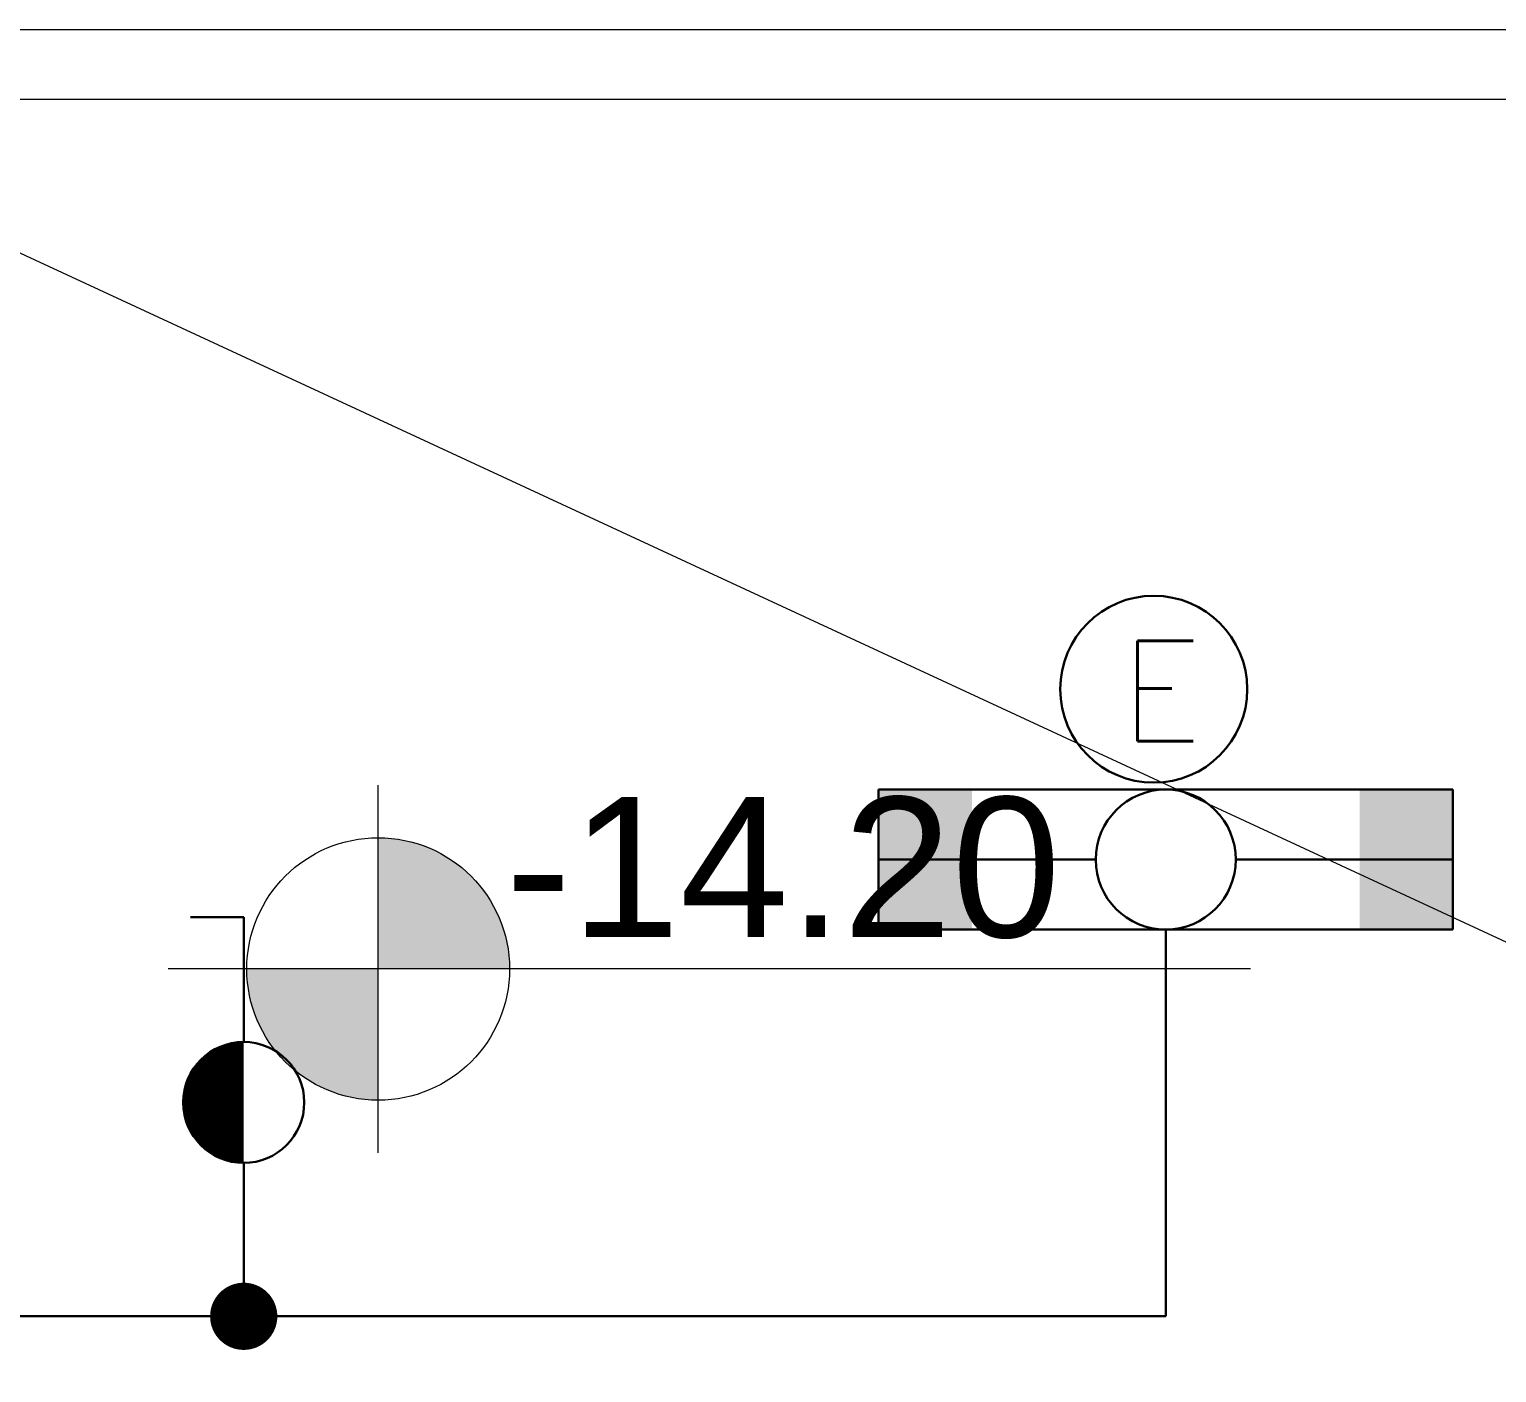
# Model space of a CAD drawing. Header units: metres. Extents: x -13316 to 152404, y -3899 to 30226.
# Drawn here: x 8754.1 to 9068.3, y 5212.9 to 5500.7 of the extents above; entities that cross this region are included whole.
import ezdxf
from ezdxf.enums import TextEntityAlignment as Align

# ---------------------------------------------------------------- set-up
doc = ezdxf.new("R2010")
doc.units = ezdxf.units.M
doc.header["$LTSCALE"] = 100
doc.header["$MEASUREMENT"] = 0
doc.layers.get('0').update_dxf_attribs({"color": 9, "lineweight": 9})
for name, color, linetype, lineweight in [('00', 9, 'Continuous', 9), ('06D', 9, 'Continuous', 9), ('21', 9, 'Continuous', 9), ('E-2x36 W SIVAÜSTÜ FLUORESAN ARMATÜR (ETANŞ)', 7, 'Continuous', 30), ('E-ACİL AYDINLATMA KİTİ', 7, 'Continuous', 30), ('E-ANAHTAR (ETANŞ)', 7, 'Continuous', 30), ('E-KABLO', 7, 'Continuous', 30)]:
    doc.layers.add(name, color=color, linetype=linetype, lineweight=lineweight)
doc.styles.add('Arial', font='arial.ttf', dxfattribs={"height": 2.5})
doc.styles.add('E-YAZI', font='txttw.shx')
doc.styles.add('MuuM_TEXT-ITALIC', font='ARIALNI.TTF')

# ---------------------------------------------------------------- blocks, each defined once
blk = doc.blocks.new('100_2x36 W SIVAÜSTÜ FLUORESAN ARMATÜR (ETANŞ)')
at = {"layer": 'E-2x36 W SIVAÜSTÜ FLUORESAN ARMATÜR (ETANŞ)', "color": 4}
for p, q in [((-6.15, 1.5), (6.15, 1.5)), ((-6.15, 1.5), (-6.15, -1.5)), ((6.15, 1.5), (6.15, -1.5)), ((-1.5, 0), (-6.15, 0)), ((1.5, 0), (6.15, 0)), ((-6.15, -1.5), (6.15, -1.5))]:
    blk.add_line(p, q, dxfattribs=at)
blk.add_circle((0, 0), 1.5, dxfattribs=at)
for points in [[(-4.15, 1.5), (-4.15, -1.5), (-6.15, 1.5), (-6.15, -1.5)], [(4.15, 1.5), (4.15, -1.5), (6.15, 1.5), (6.15, -1.5)]]:
    blk.add_solid(points, dxfattribs=at)
blk = doc.blocks.new('100_ANAHTAR (ETANŞ)')
at = {"layer": 'E-ANAHTAR (ETANŞ)', "color": 4}
for p, q in [((0, 5.345), (-0.714, 5.345)), ((0, 3.673), (0, 5.345)), ((0, 2.053), (0, 0))]:
    blk.add_line(p, q, dxfattribs=at)
at = {"layer": 'E-ANAHTAR (ETANŞ)', "color": 4, "const_width": 0.81}
blk.add_lwpolyline([(0, 3.268, 0.414214), (-0.405, 2.863, 0.414214), (0, 2.458, 0.414214)], format="xyb", dxfattribs=at)
at = {"layer": 'E-ANAHTAR (ETANŞ)', "color": 4}
blk.add_circle((0, 2.863), 0.81, dxfattribs=at)
blk = doc.blocks.new('100_ACİL AYDINLATMA KİTİ')
at = {"layer": 'E-ACİL AYDINLATMA KİTİ', "color": 3}
blk.add_circle((0, 0), 1.251, dxfattribs=at)
at = {"layer": 'E-ACİL AYDINLATMA KİTİ', "color": 3, "style": 'E-YAZI'}
blk.add_text('E', height=1.34, dxfattribs=at).set_placement((-0.448, -0.694))
blk = doc.blocks.new('0_elevationtarget-p-bk')
h = blk.add_hatch(color=250)
h.paths.add_polyline_path([(1.875, 0, 0.414214), (0, 1.875), (0, 0)])
h.paths.add_polyline_path([(0, 0), (-1.875, 0, 0.414214), (0, -1.875)])
blk.add_line((0, -2.625), (0, 2.625))
blk.add_lwpolyline([(12.453, 0), (-3, 0)])
blk.add_circle((0, 0), 1.875)
at = {"style": 'Arial'}
blk.add_attdef('BITMISKOT', text='', height=2, dxfattribs=at).set_placement((4.5, 0), align=Align.BOTTOM_LEFT)
at = {"style": 'MuuM_TEXT-ITALIC'}
blk.add_attdef('FINISHINGFLOORLEVEL', text='', height=2, dxfattribs=at).set_placement((4.5, -0.592), align=Align.TOP_LEFT)
blk = doc.blocks.new('2.bod.Mimari')
at = {"layer": '00'}
blk.add_lwpolyline([(8340, -3815), (8340, -3830), (8280, -3830), (8280, -3815), (8300, -3815), (8300, -3449.3), (9054.85, -3449.3), (9054.85, -3790), (9039.85, -3790), (9039.85, -3464.3), (8315, -3464.3), (8315, -3815), (8340, -3815), (8340, -3830)], dxfattribs=at)
at = {"layer": '06D'}
for points in [[(8315, -3815), (8440, -3815), (8440, -3790), (9039.85, -3790), (9039.85, -3464.3), (8315, -3464.3)], [(8367.53, -3750), (8977.08, -3750), (8367.54, -3467.34)]]:
    blk.add_lwpolyline(points, close=True, dxfattribs=at)
at = {"layer": '21'}
ref = blk.add_blockref('0_elevationtarget-p-bk', (8508.79, -3650.59), dxfattribs=dict(at, xscale=15, yscale=15, zscale=15))
ref.add_attrib('BITMISKOT', '-14.20', dxfattribs={"layer": '0', "height": 30, "style": 'Arial'}).set_placement((8536.11, -3652.77), align=Align.BOTTOM_LEFT)

msp = doc.modelspace()

# ---------------------------------------------------------------- linework, layer by layer
at = {"layer": 'E-KABLO', "color": 6}
for p, q in [((8997.43, 5307.85), (8997.43, 5225)), ((7735, 5225), (8800, 5225)), ((8800, 5225), (8997.43, 5225))]:
    msp.add_line(p, q, dxfattribs=at)
at = {"layer": 'E-KABLO', "color": 4, "linetype": 'Continuous', "const_width": 7.2}
msp.add_lwpolyline([(8803.6, 5225, -1), (8796.4, 5225, -1)], format="xyb", close=True, dxfattribs=at)

# ---------------------------------------------------------------- block references
msp.add_blockref('2.bod.Mimari', (320, 8950))
at = {"layer": 'E-2x36 W SIVAÜSTÜ FLUORESAN ARMATÜR (ETANŞ)', "xscale": 10, "yscale": 10, "zscale": 10}
msp.add_blockref('100_2x36 W SIVAÜSTÜ FLUORESAN ARMATÜR (ETANŞ)', (8997.43, 5322.85), dxfattribs=at)
at = {"layer": 'E-ACİL AYDINLATMA KİTİ', "xscale": 16, "yscale": 16, "zscale": 16}
msp.add_blockref('100_ACİL AYDINLATMA KİTİ', (8994.87, 5359.34), dxfattribs=at)
at = {"layer": 'E-ANAHTAR (ETANŞ)', "xscale": 16, "yscale": 16, "zscale": 16}
msp.add_blockref('100_ANAHTAR (ETANŞ)', (8800, 5225), dxfattribs=at)

doc.saveas('drawing.dxf')
